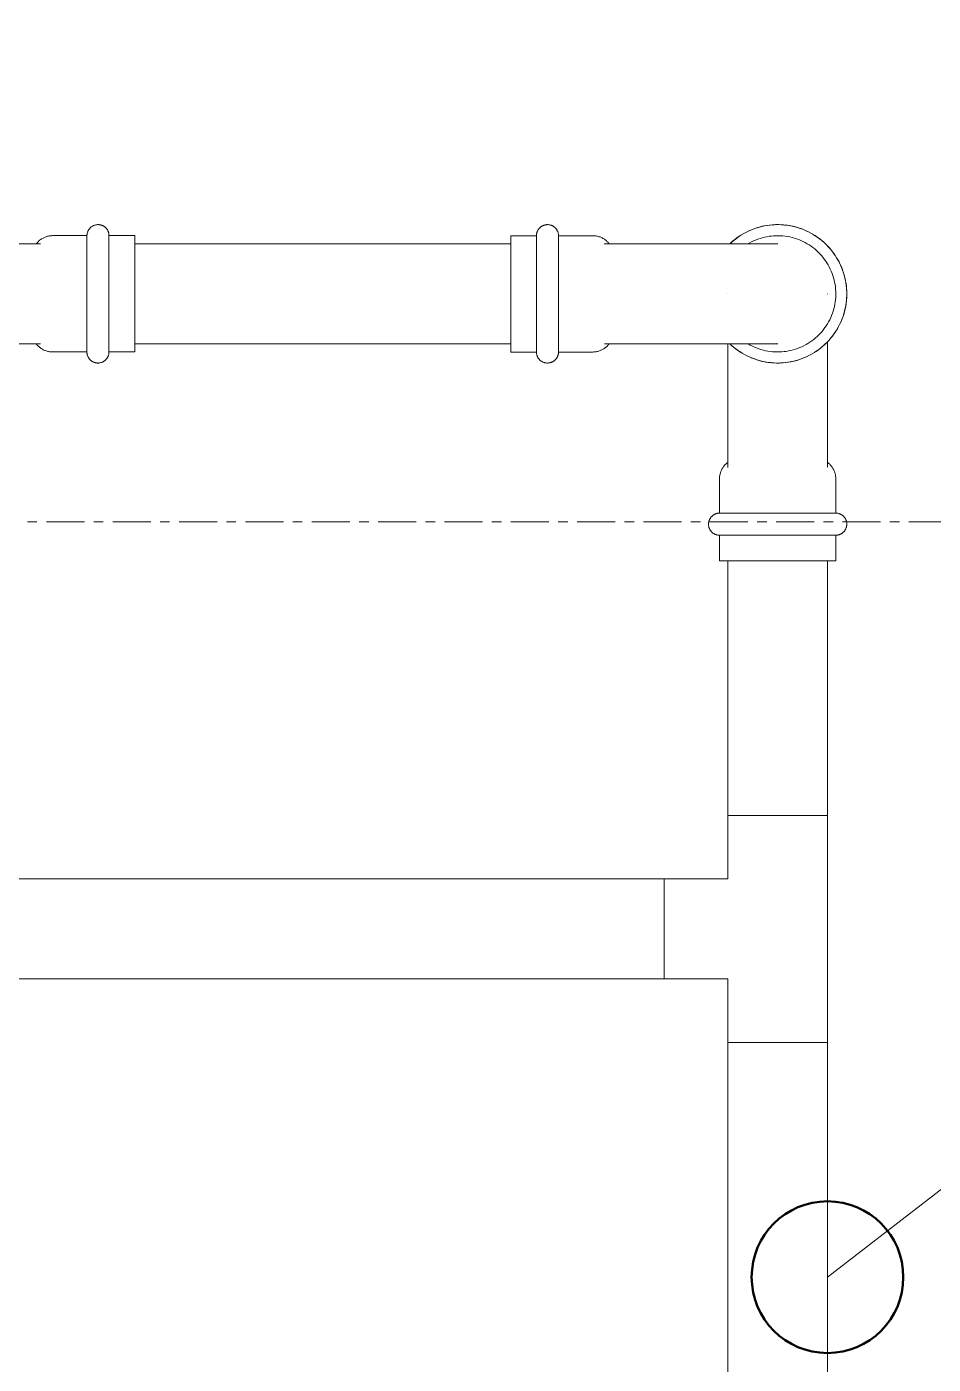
# Model space of a CAD drawing. Header units: inches. Extents: x -3679 to 241, y -496 to 1784.
# Drawn here: x -1175.53 to -1163.57, y 447.9 to 465.52 of the extents above; entities that cross this region are included whole.
import ezdxf

# ---------------------------------------------------------------- set-up
doc = ezdxf.new("R2010")
doc.units = ezdxf.units.IN
doc.header["$MEASUREMENT"] = 0
doc.linetypes.add('Grid Line', pattern=[0.875, 0.5, -0.125, 0.125, -0.125])
for name, color, linetype, lineweight in [('G-ANNO-DIMS', 251, 'Continuous', 9), ('P-PIPE', 1, 'Continuous', 9), ('S-GRID', 8, 'Continuous', 9)]:
    doc.layers.add(name, color=color, linetype=linetype, lineweight=lineweight)

# ---------------------------------------------------------------- blocks, each defined once
blk = doc.blocks.new('Victaulic-VicPress316-Elbow 90-45deg Style P568_P571 - Standard-V1-SECOND LEVEL')
at = {"layer": 'P-PIPE'}
for p, q in [((-0.767, 3.52), (-0.767, 3.181)), ((0.766, 3.52), (-0.767, 3.52)), ((0.766, 3.181), (0.766, 3.52)), ((-0.767, 3.181), (0.766, 3.181)), ((-0.767, 2.89), (-0.767, 2.439)), ((-0.767, 2.89), (0.766, 2.89)), ((0.766, 2.439), (0.766, 2.89)), ((-0.658, 2.278), (-0.658, 1.393)), ((0.657, 1.393), (0.657, 2.278)), ((-3.181, 0.766), (-3.52, 0.766)), ((-3.52, 0.766), (-3.52, -0.767)), ((-3.181, -0.767), (-3.181, 0.766)), ((-2.439, 0.766), (-2.89, 0.766)), ((-2.89, -0.767), (-2.89, 0.766)), ((-1.393, 0.657), (-2.278, 0.657)), ((-2.278, -0.658), (-1.393, -0.658)), ((-3.52, -0.767), (-3.181, -0.767)), ((-2.89, -0.767), (-2.439, -0.767))]:
    blk.add_line(p, q, dxfattribs=at)
at = {"layer": 'P-PIPE', "flags": 128}
for points in [[(-0.767, 2.89), (-0.772, 2.891), (-0.778, 2.891), (-0.784, 2.892), (-0.79, 2.892), (-0.795, 2.893), (-0.801, 2.895), (-0.807, 2.896), (-0.812, 2.898), (-0.818, 2.9), (-0.823, 2.902), (-0.828, 2.904), (-0.834, 2.907), (-0.839, 2.91), (-0.844, 2.913), (-0.849, 2.916), (-0.853, 2.919), (-0.858, 2.923), (-0.862, 2.927), (-0.867, 2.931), (-0.871, 2.935), (-0.875, 2.939), (-0.879, 2.943), (-0.882, 2.948), (-0.886, 2.953), (-0.889, 2.957), (-0.892, 2.962), (-0.895, 2.967), (-0.897, 2.973), (-0.9, 2.978), (-0.902, 2.983), (-0.904, 2.989), (-0.906, 2.994), (-0.907, 3), (-0.909, 3.006), (-0.91, 3.011), (-0.911, 3.017), (-0.911, 3.023), (-0.912, 3.029), (-0.912, 3.034), (-0.912, 3.04), (-0.912, 3.046), (-0.911, 3.052), (-0.91, 3.058), (-0.909, 3.063), (-0.908, 3.069), (-0.907, 3.075), (-0.905, 3.08), (-0.903, 3.086), (-0.901, 3.091), (-0.899, 3.097), (-0.896, 3.102), (-0.894, 3.107), (-0.891, 3.112), (-0.887, 3.117), (-0.884, 3.122), (-0.881, 3.126), (-0.877, 3.131), (-0.873, 3.135), (-0.869, 3.139), (-0.865, 3.143), (-0.86, 3.147), (-0.856, 3.151), (-0.851, 3.154), (-0.846, 3.158), (-0.842, 3.161), (-0.836, 3.164), (-0.831, 3.166), (-0.826, 3.169), (-0.821, 3.171), (-0.815, 3.173), (-0.81, 3.175), (-0.804, 3.177), (-0.798, 3.178), (-0.793, 3.179), (-0.787, 3.18), (-0.781, 3.181), (-0.775, 3.181), (-0.77, 3.181), (-0.767, 3.181)], [(0.766, 3.181), (0.766, 3.181), (0.764, 3.181), (0.761, 3.181), (0.757, 3.181), (0.751, 3.181), (0.745, 3.181), (0.737, 3.181), (0.728, 3.181), (0.717, 3.181), (0.706, 3.181), (0.693, 3.181), (0.68, 3.181), (0.665, 3.181), (0.649, 3.181), (0.633, 3.181), (0.615, 3.181), (0.596, 3.181), (0.576, 3.181), (0.556, 3.181), (0.534, 3.181), (0.512, 3.181), (0.488, 3.181), (0.464, 3.181), (0.44, 3.181), (0.414, 3.181), (0.388, 3.181), (0.361, 3.181), (0.334, 3.181), (0.306, 3.181), (0.278, 3.181), (0.249, 3.181), (0.22, 3.181), (0.19, 3.181), (0.16, 3.181), (0.13, 3.181), (0.1, 3.181), (0.069, 3.181), (0.039, 3.181), (0.008, 3.181), (-0.022, 3.181), (-0.053, 3.181), (-0.084, 3.181), (-0.114, 3.181), (-0.144, 3.181), (-0.174, 3.181), (-0.204, 3.181), (-0.233, 3.181), (-0.262, 3.181), (-0.291, 3.181), (-0.319, 3.181), (-0.347, 3.181), (-0.374, 3.181), (-0.4, 3.181), (-0.426, 3.181), (-0.451, 3.181), (-0.476, 3.181), (-0.499, 3.181), (-0.522, 3.181), (-0.544, 3.181), (-0.565, 3.181), (-0.585, 3.181), (-0.605, 3.181), (-0.623, 3.181), (-0.64, 3.181), (-0.657, 3.181), (-0.672, 3.181), (-0.686, 3.181), (-0.699, 3.181), (-0.711, 3.181), (-0.722, 3.181), (-0.732, 3.181), (-0.74, 3.181), (-0.748, 3.181), (-0.754, 3.181), (-0.759, 3.181), (-0.763, 3.181), (-0.765, 3.181), (-0.766, 3.181), (-0.767, 3.181)], [(-0.767, 3.181), (-0.766, 3.181), (-0.764, 3.181), (-0.761, 3.181), (-0.757, 3.181), (-0.751, 3.181), (-0.745, 3.181), (-0.737, 3.181), (-0.728, 3.181)], [(0.722, 3.181), (0.732, 3.181), (0.74, 3.181), (0.748, 3.181), (0.754, 3.181), (0.759, 3.181), (0.763, 3.181), (0.765, 3.181), (0.766, 3.181), (0.766, 3.181)], [(0.766, 3.181), (0.772, 3.181), (0.778, 3.181), (0.784, 3.18), (0.79, 3.18), (0.795, 3.179), (0.801, 3.177), (0.807, 3.176), (0.812, 3.174), (0.818, 3.172), (0.823, 3.17), (0.828, 3.168), (0.834, 3.165), (0.839, 3.162), (0.844, 3.159), (0.849, 3.156), (0.853, 3.153), (0.858, 3.149), (0.862, 3.145), (0.867, 3.141), (0.871, 3.137), (0.875, 3.133), (0.879, 3.129), (0.882, 3.124), (0.886, 3.119), (0.889, 3.115), (0.892, 3.11), (0.895, 3.105), (0.897, 3.099), (0.9, 3.094), (0.902, 3.089), (0.904, 3.083), (0.906, 3.078), (0.907, 3.072), (0.909, 3.066), (0.91, 3.061), (0.911, 3.055), (0.911, 3.049), (0.912, 3.043), (0.912, 3.038), (0.912, 3.032), (0.912, 3.026), (0.911, 3.02), (0.91, 3.014), (0.909, 3.009), (0.908, 3.003), (0.907, 2.997), (0.905, 2.992), (0.903, 2.986), (0.901, 2.981), (0.899, 2.975), (0.896, 2.97), (0.894, 2.965), (0.891, 2.96), (0.887, 2.955), (0.884, 2.95), (0.881, 2.946), (0.877, 2.941), (0.873, 2.937), (0.869, 2.933), (0.865, 2.929), (0.86, 2.925), (0.856, 2.921), (0.851, 2.918), (0.846, 2.914), (0.842, 2.911), (0.836, 2.908), (0.831, 2.906), (0.826, 2.903), (0.821, 2.901), (0.815, 2.899), (0.81, 2.897), (0.804, 2.895), (0.798, 2.894), (0.793, 2.893), (0.787, 2.892), (0.781, 2.891), (0.775, 2.891), (0.77, 2.891), (0.766, 2.89)], [(-0.767, 2.89), (-0.766, 2.89), (-0.764, 2.89), (-0.761, 2.89), (-0.757, 2.89), (-0.751, 2.89), (-0.745, 2.89), (-0.737, 2.89), (-0.728, 2.89), (-0.717, 2.89), (-0.706, 2.89), (-0.693, 2.89), (-0.68, 2.89), (-0.665, 2.89), (-0.649, 2.89), (-0.633, 2.89), (-0.615, 2.89), (-0.596, 2.89), (-0.576, 2.89), (-0.556, 2.89), (-0.534, 2.89), (-0.512, 2.89), (-0.488, 2.89), (-0.464, 2.89), (-0.44, 2.89), (-0.414, 2.89), (-0.388, 2.89), (-0.361, 2.89), (-0.334, 2.89), (-0.306, 2.89), (-0.278, 2.89), (-0.249, 2.89), (-0.22, 2.89), (-0.19, 2.89), (-0.16, 2.89), (-0.13, 2.89), (-0.1, 2.89), (-0.069, 2.89), (-0.039, 2.89), (-0.008, 2.89), (0.022, 2.89), (0.053, 2.89), (0.084, 2.89), (0.114, 2.89), (0.144, 2.89), (0.174, 2.89), (0.204, 2.89), (0.233, 2.89), (0.262, 2.89), (0.291, 2.89), (0.319, 2.89), (0.347, 2.89), (0.374, 2.89), (0.4, 2.89), (0.426, 2.89), (0.451, 2.89), (0.476, 2.89), (0.499, 2.89), (0.522, 2.89), (0.544, 2.89), (0.565, 2.89), (0.585, 2.89), (0.605, 2.89), (0.623, 2.89), (0.64, 2.89), (0.657, 2.89), (0.672, 2.89), (0.686, 2.89), (0.699, 2.89), (0.711, 2.89), (0.722, 2.89), (0.732, 2.89), (0.74, 2.89), (0.748, 2.89), (0.754, 2.89), (0.759, 2.89), (0.763, 2.89), (0.765, 2.89), (0.766, 2.89), (0.766, 2.89)], [(-0.722, 2.89), (-0.732, 2.89), (-0.74, 2.89), (-0.748, 2.89), (-0.754, 2.89), (-0.759, 2.89), (-0.763, 2.89), (-0.765, 2.89), (-0.766, 2.89), (-0.767, 2.89)], [(0.766, 2.89), (0.766, 2.89), (0.764, 2.89), (0.761, 2.89), (0.757, 2.89), (0.751, 2.89), (0.745, 2.89), (0.737, 2.89), (0.728, 2.89)], [(-0.658, 2.221), (-0.666, 2.228), (-0.674, 2.235), (-0.682, 2.242), (-0.69, 2.25), (-0.698, 2.258), (-0.705, 2.266), (-0.711, 2.275), (-0.718, 2.283), (-0.724, 2.293), (-0.729, 2.302), (-0.735, 2.311), (-0.74, 2.321), (-0.744, 2.331), (-0.748, 2.341), (-0.752, 2.351), (-0.755, 2.362), (-0.758, 2.372), (-0.761, 2.383), (-0.763, 2.394), (-0.764, 2.404), (-0.765, 2.415), (-0.766, 2.426), (-0.767, 2.437), (-0.767, 2.439)], [(0.766, 2.439), (0.766, 2.428), (0.766, 2.417), (0.765, 2.406), (0.763, 2.396), (0.761, 2.385), (0.759, 2.374), (0.756, 2.364), (0.753, 2.353), (0.749, 2.343), (0.745, 2.333), (0.741, 2.323), (0.736, 2.313), (0.73, 2.304), (0.725, 2.294), (0.719, 2.285), (0.713, 2.276), (0.706, 2.268), (0.699, 2.259), (0.692, 2.251), (0.684, 2.244), (0.676, 2.236), (0.668, 2.229), (0.659, 2.222), (0.657, 2.221)], [(-0.658, 1.393), (-0.658, 1.364), (-0.66, 1.334), (-0.663, 1.305), (-0.667, 1.276), (-0.672, 1.247), (-0.679, 1.218), (-0.686, 1.19), (-0.695, 1.162), (-0.705, 1.134), (-0.716, 1.107), (-0.728, 1.08), (-0.741, 1.053), (-0.755, 1.028), (-0.77, 1.002), (-0.786, 0.978), (-0.803, 0.954), (-0.821, 0.931), (-0.84, 0.908), (-0.86, 0.886), (-0.881, 0.865), (-0.902, 0.845), (-0.924, 0.826), (-0.947, 0.808), (-0.971, 0.79), (-0.996, 0.774), (-1.021, 0.759), (-1.046, 0.744), (-1.073, 0.731), (-1.099, 0.719), (-1.126, 0.707), (-1.154, 0.697), (-1.182, 0.688), (-1.21, 0.681), (-1.239, 0.674), (-1.268, 0.668), (-1.297, 0.664), (-1.326, 0.661), (-1.356, 0.658), (-1.385, 0.658), (-1.393, 0.657)], [(-1.393, -0.658), (-1.311, -0.656), (-1.229, -0.651), (-1.148, -0.643), (-1.066, -0.631), (-0.986, -0.617), (-0.906, -0.599), (-0.826, -0.578), (-0.748, -0.553), (-0.671, -0.526), (-0.594, -0.496), (-0.52, -0.462), (-0.446, -0.426), (-0.374, -0.386), (-0.304, -0.344), (-0.235, -0.299), (-0.168, -0.252), (-0.104, -0.201), (-0.041, -0.149), (0.02, -0.093), (0.078, -0.036), (0.134, 0.024), (0.187, 0.087), (0.238, 0.151), (0.287, 0.217), (0.332, 0.285), (0.375, 0.355), (0.415, 0.427), (0.453, 0.5), (0.487, 0.574), (0.518, 0.65), (0.546, 0.727), (0.571, 0.805), (0.593, 0.884), (0.612, 0.964), (0.628, 1.044), (0.64, 1.126), (0.649, 1.207), (0.655, 1.289), (0.657, 1.371), (0.657, 1.393)], [(-3.181, 0.766), (-3.181, 0.772), (-3.181, 0.778), (-3.18, 0.784), (-3.18, 0.79), (-3.179, 0.795), (-3.177, 0.801), (-3.176, 0.807), (-3.174, 0.812), (-3.172, 0.818), (-3.17, 0.823), (-3.168, 0.828), (-3.165, 0.834), (-3.162, 0.839), (-3.159, 0.844), (-3.156, 0.849), (-3.153, 0.853), (-3.149, 0.858), (-3.145, 0.862), (-3.141, 0.867), (-3.137, 0.871), (-3.133, 0.875), (-3.129, 0.879), (-3.124, 0.882), (-3.119, 0.886), (-3.115, 0.889), (-3.11, 0.892), (-3.105, 0.895), (-3.099, 0.897), (-3.094, 0.9), (-3.089, 0.902), (-3.083, 0.904), (-3.078, 0.906), (-3.072, 0.907), (-3.066, 0.909), (-3.061, 0.91), (-3.055, 0.911), (-3.049, 0.911), (-3.043, 0.912), (-3.038, 0.912), (-3.032, 0.912), (-3.026, 0.912), (-3.02, 0.911), (-3.014, 0.91), (-3.009, 0.909), (-3.003, 0.908), (-2.997, 0.907), (-2.992, 0.905), (-2.986, 0.903), (-2.981, 0.901), (-2.975, 0.899), (-2.97, 0.896), (-2.965, 0.894), (-2.96, 0.891), (-2.955, 0.887), (-2.95, 0.884), (-2.946, 0.881), (-2.941, 0.877), (-2.937, 0.873), (-2.933, 0.869), (-2.929, 0.865), (-2.925, 0.86), (-2.921, 0.856), (-2.918, 0.851), (-2.914, 0.846), (-2.911, 0.842), (-2.908, 0.836), (-2.906, 0.831), (-2.903, 0.826), (-2.901, 0.821), (-2.899, 0.815), (-2.897, 0.81), (-2.895, 0.804), (-2.894, 0.798), (-2.893, 0.793), (-2.892, 0.787), (-2.891, 0.781), (-2.891, 0.775), (-2.891, 0.77), (-2.89, 0.766)], [(-3.181, 0.766), (-3.181, 0.766), (-3.181, 0.764), (-3.181, 0.761), (-3.181, 0.757), (-3.181, 0.751), (-3.181, 0.745), (-3.181, 0.737), (-3.181, 0.728), (-3.181, 0.717), (-3.181, 0.706), (-3.181, 0.693), (-3.181, 0.68), (-3.181, 0.665), (-3.181, 0.649), (-3.181, 0.633), (-3.181, 0.615), (-3.181, 0.596), (-3.181, 0.576), (-3.181, 0.556), (-3.181, 0.534), (-3.181, 0.512), (-3.181, 0.488), (-3.181, 0.464), (-3.181, 0.44), (-3.181, 0.414), (-3.181, 0.388), (-3.181, 0.361), (-3.181, 0.334), (-3.181, 0.306), (-3.181, 0.278), (-3.181, 0.249), (-3.181, 0.22), (-3.181, 0.19), (-3.181, 0.16), (-3.181, 0.13), (-3.181, 0.1), (-3.181, 0.069), (-3.181, 0.039), (-3.181, 0.008), (-3.181, -0.022), (-3.181, -0.053), (-3.181, -0.084), (-3.181, -0.114), (-3.181, -0.144), (-3.181, -0.174), (-3.181, -0.204), (-3.181, -0.233), (-3.181, -0.262), (-3.181, -0.291), (-3.181, -0.319), (-3.181, -0.347), (-3.181, -0.374), (-3.181, -0.4), (-3.181, -0.426), (-3.181, -0.451), (-3.181, -0.476), (-3.181, -0.499), (-3.181, -0.522), (-3.181, -0.544), (-3.181, -0.565), (-3.181, -0.585), (-3.181, -0.605), (-3.181, -0.623), (-3.181, -0.64), (-3.181, -0.657), (-3.181, -0.672), (-3.181, -0.686), (-3.181, -0.699), (-3.181, -0.711), (-3.181, -0.722), (-3.181, -0.732), (-3.181, -0.74), (-3.181, -0.748), (-3.181, -0.754), (-3.181, -0.759), (-3.181, -0.763), (-3.181, -0.765), (-3.181, -0.766), (-3.181, -0.767)], [(-3.181, 0.722), (-3.181, 0.732), (-3.181, 0.74), (-3.181, 0.748), (-3.181, 0.754), (-3.181, 0.759), (-3.181, 0.763), (-3.181, 0.765), (-3.181, 0.766), (-3.181, 0.766)], [(-2.89, -0.767), (-2.89, -0.766), (-2.89, -0.764), (-2.89, -0.761), (-2.89, -0.757), (-2.89, -0.751), (-2.89, -0.745), (-2.89, -0.737), (-2.89, -0.728), (-2.89, -0.717), (-2.89, -0.706), (-2.89, -0.693), (-2.89, -0.68), (-2.89, -0.665), (-2.89, -0.649), (-2.89, -0.633), (-2.89, -0.615), (-2.89, -0.596), (-2.89, -0.576), (-2.89, -0.556), (-2.89, -0.534), (-2.89, -0.512), (-2.89, -0.488), (-2.89, -0.464), (-2.89, -0.44), (-2.89, -0.414), (-2.89, -0.388), (-2.89, -0.361), (-2.89, -0.334), (-2.89, -0.306), (-2.89, -0.278), (-2.89, -0.249), (-2.89, -0.22), (-2.89, -0.19), (-2.89, -0.16), (-2.89, -0.13), (-2.89, -0.1), (-2.89, -0.069), (-2.89, -0.039), (-2.89, -0.008), (-2.89, 0.022), (-2.89, 0.053), (-2.89, 0.084), (-2.89, 0.114), (-2.89, 0.144), (-2.89, 0.174), (-2.89, 0.204), (-2.89, 0.233), (-2.89, 0.262), (-2.89, 0.291), (-2.89, 0.319), (-2.89, 0.347), (-2.89, 0.374), (-2.89, 0.4), (-2.89, 0.426), (-2.89, 0.451), (-2.89, 0.476), (-2.89, 0.499), (-2.89, 0.522), (-2.89, 0.544), (-2.89, 0.565), (-2.89, 0.585), (-2.89, 0.605), (-2.89, 0.623), (-2.89, 0.64), (-2.89, 0.657), (-2.89, 0.672), (-2.89, 0.686), (-2.89, 0.699), (-2.89, 0.711), (-2.89, 0.722), (-2.89, 0.732), (-2.89, 0.74), (-2.89, 0.748), (-2.89, 0.754), (-2.89, 0.759), (-2.89, 0.763), (-2.89, 0.765), (-2.89, 0.766), (-2.89, 0.766)], [(-2.89, 0.766), (-2.89, 0.766), (-2.89, 0.764), (-2.89, 0.761), (-2.89, 0.757), (-2.89, 0.751), (-2.89, 0.745), (-2.89, 0.737), (-2.89, 0.728)], [(-2.439, 0.766), (-2.428, 0.766), (-2.417, 0.766), (-2.406, 0.765), (-2.396, 0.763), (-2.385, 0.761), (-2.374, 0.759), (-2.364, 0.756), (-2.353, 0.753), (-2.343, 0.749), (-2.333, 0.745), (-2.323, 0.741), (-2.313, 0.736), (-2.304, 0.73), (-2.294, 0.725), (-2.285, 0.719), (-2.276, 0.713), (-2.268, 0.706), (-2.259, 0.699), (-2.251, 0.692), (-2.244, 0.684), (-2.236, 0.676), (-2.229, 0.668), (-2.222, 0.659), (-2.221, 0.657)], [(-2.221, -0.658), (-2.228, -0.666), (-2.235, -0.674), (-2.242, -0.682), (-2.25, -0.69), (-2.258, -0.698), (-2.266, -0.705), (-2.275, -0.711), (-2.283, -0.718), (-2.293, -0.724), (-2.302, -0.729), (-2.311, -0.735), (-2.321, -0.74), (-2.331, -0.744), (-2.341, -0.748), (-2.351, -0.752), (-2.362, -0.755), (-2.372, -0.758), (-2.383, -0.761), (-2.394, -0.763), (-2.404, -0.764), (-2.415, -0.765), (-2.426, -0.766), (-2.437, -0.767), (-2.439, -0.767)], [(-3.181, -0.767), (-3.181, -0.766), (-3.181, -0.764), (-3.181, -0.761), (-3.181, -0.757), (-3.181, -0.751), (-3.181, -0.745), (-3.181, -0.737), (-3.181, -0.728)], [(-2.89, -0.767), (-2.891, -0.772), (-2.891, -0.778), (-2.892, -0.784), (-2.892, -0.79), (-2.893, -0.795), (-2.895, -0.801), (-2.896, -0.807), (-2.898, -0.812), (-2.9, -0.818), (-2.902, -0.823), (-2.904, -0.828), (-2.907, -0.834), (-2.91, -0.839), (-2.913, -0.844), (-2.916, -0.849), (-2.919, -0.853), (-2.923, -0.858), (-2.927, -0.862), (-2.931, -0.867), (-2.935, -0.871), (-2.939, -0.875), (-2.943, -0.879), (-2.948, -0.882), (-2.953, -0.886), (-2.957, -0.889), (-2.962, -0.892), (-2.967, -0.895), (-2.973, -0.897), (-2.978, -0.9), (-2.983, -0.902), (-2.989, -0.904), (-2.994, -0.906), (-3, -0.907), (-3.006, -0.909), (-3.011, -0.91), (-3.017, -0.911), (-3.023, -0.911), (-3.029, -0.912), (-3.034, -0.912), (-3.04, -0.912), (-3.046, -0.912), (-3.052, -0.911), (-3.058, -0.91), (-3.063, -0.909), (-3.069, -0.908), (-3.075, -0.907), (-3.08, -0.905), (-3.086, -0.903), (-3.091, -0.901), (-3.097, -0.899), (-3.102, -0.896), (-3.107, -0.894), (-3.112, -0.891), (-3.117, -0.887), (-3.122, -0.884), (-3.126, -0.881), (-3.131, -0.877), (-3.135, -0.873), (-3.139, -0.869), (-3.143, -0.865), (-3.147, -0.86), (-3.151, -0.856), (-3.154, -0.851), (-3.158, -0.846), (-3.161, -0.842), (-3.164, -0.836), (-3.166, -0.831), (-3.169, -0.826), (-3.171, -0.821), (-3.173, -0.815), (-3.175, -0.81), (-3.177, -0.804), (-3.178, -0.798), (-3.179, -0.793), (-3.18, -0.787), (-3.181, -0.781), (-3.181, -0.775), (-3.181, -0.77), (-3.181, -0.767)], [(-2.89, -0.722), (-2.89, -0.732), (-2.89, -0.74), (-2.89, -0.748), (-2.89, -0.754), (-2.89, -0.759), (-2.89, -0.763), (-2.89, -0.765), (-2.89, -0.766), (-2.89, -0.767)]]:
    blk.add_lwpolyline(points, dxfattribs=at)
blk = doc.blocks.new('Victaulic-VicPress316-Elbow 90-45deg Style P568_P571 - Standard-V40-SECOND LEVEL')
at = {"layer": 'P-PIPE'}
for p, q in [((-1168.807, 462.771), (-1169.145, 462.771)), ((-1169.145, 462.771), (-1169.145, 462.005)), ((-1168.807, 462.005), (-1168.807, 462.771)), ((-1168.064, 462.771), (-1168.516, 462.771)), ((-1168.516, 462.005), (-1168.516, 462.771)), ((-1167.018, 462.662), (-1167.912, 462.662)), ((-1169.145, 462.005), (-1169.145, 461.238)), ((-1168.807, 461.238), (-1168.807, 462.005)), ((-1168.516, 461.238), (-1168.516, 462.005)), ((-1167.909, 461.347), (-1167.018, 461.347)), ((-1169.145, 461.238), (-1168.807, 461.238)), ((-1168.516, 461.238), (-1168.064, 461.238))]:
    blk.add_line(p, q, dxfattribs=at)
at = {"layer": 'P-PIPE', "flags": 128}
for points in [[(-1168.807, 462.771), (-1168.806, 462.777), (-1168.806, 462.783), (-1168.805, 462.789), (-1168.805, 462.795), (-1168.804, 462.8), (-1168.802, 462.806), (-1168.801, 462.812), (-1168.799, 462.817), (-1168.797, 462.823), (-1168.795, 462.828), (-1168.793, 462.833), (-1168.79, 462.839), (-1168.787, 462.844), (-1168.784, 462.849), (-1168.781, 462.854), (-1168.778, 462.858), (-1168.774, 462.863), (-1168.77, 462.867), (-1168.766, 462.872), (-1168.762, 462.876), (-1168.758, 462.88), (-1168.754, 462.884), (-1168.749, 462.887), (-1168.744, 462.891), (-1168.74, 462.894), (-1168.735, 462.897), (-1168.73, 462.9), (-1168.724, 462.902), (-1168.719, 462.905), (-1168.714, 462.907), (-1168.708, 462.909), (-1168.703, 462.911), (-1168.697, 462.912), (-1168.691, 462.914), (-1168.686, 462.915), (-1168.68, 462.916), (-1168.674, 462.916), (-1168.668, 462.917), (-1168.663, 462.917), (-1168.657, 462.917), (-1168.651, 462.917), (-1168.645, 462.916), (-1168.639, 462.915), (-1168.634, 462.914), (-1168.628, 462.913), (-1168.622, 462.912), (-1168.617, 462.91), (-1168.611, 462.908), (-1168.606, 462.906), (-1168.6, 462.904), (-1168.595, 462.901), (-1168.59, 462.899), (-1168.585, 462.896), (-1168.58, 462.892), (-1168.575, 462.889), (-1168.571, 462.886), (-1168.566, 462.882), (-1168.562, 462.878), (-1168.558, 462.874), (-1168.554, 462.87), (-1168.55, 462.865), (-1168.546, 462.861), (-1168.543, 462.856), (-1168.539, 462.851), (-1168.536, 462.846), (-1168.533, 462.841), (-1168.531, 462.836), (-1168.528, 462.831), (-1168.526, 462.826), (-1168.524, 462.82), (-1168.522, 462.815), (-1168.52, 462.809), (-1168.519, 462.803), (-1168.518, 462.798), (-1168.517, 462.792), (-1168.516, 462.786), (-1168.516, 462.78), (-1168.516, 462.775), (-1168.516, 462.771)], [(-1164.713, 462.005), (-1164.714, 462.041), (-1164.716, 462.078), (-1164.72, 462.114), (-1164.725, 462.15), (-1164.731, 462.186), (-1164.739, 462.222), (-1164.749, 462.257), (-1164.759, 462.292), (-1164.771, 462.326), (-1164.785, 462.36), (-1164.8, 462.393), (-1164.816, 462.426), (-1164.834, 462.458), (-1164.852, 462.489), (-1164.872, 462.52), (-1164.893, 462.55), (-1164.916, 462.578), (-1164.939, 462.606), (-1164.964, 462.633), (-1164.99, 462.659), (-1165.016, 462.684), (-1165.044, 462.708), (-1165.072, 462.731), (-1165.102, 462.752), (-1165.132, 462.772), (-1165.163, 462.791), (-1165.195, 462.809), (-1165.228, 462.826), (-1165.261, 462.841), (-1165.295, 462.855), (-1165.329, 462.868), (-1165.364, 462.879), (-1165.399, 462.888), (-1165.434, 462.897), (-1165.47, 462.904), (-1165.506, 462.909), (-1165.542, 462.913), (-1165.579, 462.916), (-1165.615, 462.917), (-1165.652, 462.917), (-1165.688, 462.915), (-1165.724, 462.912), (-1165.761, 462.907), (-1165.797, 462.901), (-1165.832, 462.893), (-1165.868, 462.884), (-1165.903, 462.874), (-1165.937, 462.862), (-1165.971, 462.849), (-1166.005, 462.834), (-1166.037, 462.818), (-1166.07, 462.801), (-1166.101, 462.783), (-1166.132, 462.763), (-1166.162, 462.742), (-1166.191, 462.72), (-1166.219, 462.697), (-1166.246, 462.673)], [(-1168.807, 462.73), (-1168.807, 462.739), (-1168.807, 462.747), (-1168.807, 462.754), (-1168.807, 462.76), (-1168.807, 462.765), (-1168.807, 462.768), (-1168.807, 462.77), (-1168.807, 462.771), (-1168.807, 462.771)], [(-1168.807, 462.771), (-1168.807, 462.771), (-1168.807, 462.769), (-1168.807, 462.766), (-1168.807, 462.762), (-1168.807, 462.756), (-1168.807, 462.749), (-1168.807, 462.742), (-1168.807, 462.733), (-1168.807, 462.722), (-1168.807, 462.711), (-1168.807, 462.698), (-1168.807, 462.685), (-1168.807, 462.67), (-1168.807, 462.654), (-1168.807, 462.638), (-1168.807, 462.62), (-1168.807, 462.601), (-1168.807, 462.581), (-1168.807, 462.561), (-1168.807, 462.539), (-1168.807, 462.517), (-1168.807, 462.493), (-1168.807, 462.469), (-1168.807, 462.445), (-1168.807, 462.419), (-1168.807, 462.393), (-1168.807, 462.366), (-1168.807, 462.339), (-1168.807, 462.311), (-1168.807, 462.283), (-1168.807, 462.254), (-1168.807, 462.225), (-1168.807, 462.195), (-1168.807, 462.165), (-1168.807, 462.135), (-1168.807, 462.105), (-1168.807, 462.074), (-1168.807, 462.044), (-1168.807, 462.013), (-1168.807, 462.005)], [(-1168.516, 462.005), (-1168.516, 462.036), (-1168.516, 462.066), (-1168.516, 462.097), (-1168.516, 462.127), (-1168.516, 462.157), (-1168.516, 462.187), (-1168.516, 462.217), (-1168.516, 462.246), (-1168.516, 462.275), (-1168.516, 462.303), (-1168.516, 462.331), (-1168.516, 462.359), (-1168.516, 462.386), (-1168.516, 462.412), (-1168.516, 462.438), (-1168.516, 462.463), (-1168.516, 462.487), (-1168.516, 462.51), (-1168.516, 462.533), (-1168.516, 462.555), (-1168.516, 462.576), (-1168.516, 462.596), (-1168.516, 462.615), (-1168.516, 462.633), (-1168.516, 462.65), (-1168.516, 462.666), (-1168.516, 462.681), (-1168.516, 462.695), (-1168.516, 462.708), (-1168.516, 462.719), (-1168.516, 462.73), (-1168.516, 462.739), (-1168.516, 462.747), (-1168.516, 462.754), (-1168.516, 462.76), (-1168.516, 462.765), (-1168.516, 462.768), (-1168.516, 462.77), (-1168.516, 462.771), (-1168.516, 462.771)], [(-1168.516, 462.771), (-1168.516, 462.771), (-1168.516, 462.769), (-1168.516, 462.766), (-1168.516, 462.762), (-1168.516, 462.756), (-1168.516, 462.749), (-1168.516, 462.742), (-1168.516, 462.733)], [(-1168.064, 462.771), (-1168.053, 462.771), (-1168.042, 462.771), (-1168.031, 462.77), (-1168.021, 462.768), (-1168.01, 462.766), (-1167.999, 462.764), (-1167.989, 462.761), (-1167.978, 462.758), (-1167.968, 462.754), (-1167.958, 462.75), (-1167.948, 462.746), (-1167.938, 462.741), (-1167.929, 462.735), (-1167.919, 462.73), (-1167.91, 462.724), (-1167.901, 462.718), (-1167.893, 462.711), (-1167.884, 462.704), (-1167.876, 462.696), (-1167.869, 462.689), (-1167.861, 462.681), (-1167.854, 462.673), (-1167.847, 462.664), (-1167.846, 462.662)], [(-1164.859, 462.005), (-1164.859, 462.036), (-1164.861, 462.066), (-1164.864, 462.097), (-1164.868, 462.127), (-1164.874, 462.157), (-1164.88, 462.187), (-1164.888, 462.217), (-1164.897, 462.246), (-1164.908, 462.275), (-1164.919, 462.303), (-1164.932, 462.331), (-1164.945, 462.359), (-1164.96, 462.386), (-1164.976, 462.412), (-1164.992, 462.438), (-1165.01, 462.463), (-1165.029, 462.487), (-1165.049, 462.51), (-1165.069, 462.533), (-1165.091, 462.555), (-1165.113, 462.576), (-1165.137, 462.596), (-1165.161, 462.615), (-1165.185, 462.633), (-1165.211, 462.65), (-1165.237, 462.666), (-1165.264, 462.681), (-1165.291, 462.695), (-1165.319, 462.708), (-1165.347, 462.719), (-1165.376, 462.73), (-1165.405, 462.739), (-1165.435, 462.747), (-1165.465, 462.754), (-1165.495, 462.76), (-1165.525, 462.765), (-1165.556, 462.768), (-1165.586, 462.77), (-1165.617, 462.771), (-1165.647, 462.771), (-1165.678, 462.77), (-1165.709, 462.767), (-1165.739, 462.763), (-1165.769, 462.758), (-1165.799, 462.751), (-1165.829, 462.744), (-1165.858, 462.735), (-1165.887, 462.725), (-1165.916, 462.714), (-1165.944, 462.702), (-1165.972, 462.689), (-1165.999, 462.674), (-1166.019, 462.662)], [(-1165.625, 462.662), (-1165.626, 462.662), (-1165.629, 462.662), (-1165.635, 462.662), (-1165.643, 462.662), (-1165.653, 462.662), (-1165.665, 462.662), (-1165.679, 462.662), (-1165.696, 462.662), (-1165.714, 462.662), (-1165.735, 462.662), (-1165.758, 462.662), (-1165.782, 462.662), (-1165.809, 462.662), (-1165.838, 462.662), (-1165.868, 462.662), (-1165.901, 462.662), (-1165.935, 462.662), (-1165.971, 462.662), (-1166.008, 462.662), (-1166.047, 462.662), (-1166.088, 462.662), (-1166.13, 462.662), (-1166.174, 462.662), (-1166.219, 462.662), (-1166.265, 462.662), (-1166.313, 462.662), (-1166.361, 462.662), (-1166.411, 462.662), (-1166.462, 462.662), (-1166.513, 462.662), (-1166.566, 462.662), (-1166.619, 462.662), (-1166.672, 462.662), (-1166.727, 462.662), (-1166.781, 462.662), (-1166.836, 462.662), (-1166.892, 462.662), (-1166.947, 462.662), (-1167.003, 462.662), (-1167.018, 462.662)], [(-1168.807, 462.005), (-1168.807, 461.974), (-1168.807, 461.944), (-1168.807, 461.913), (-1168.807, 461.883), (-1168.807, 461.853), (-1168.807, 461.823), (-1168.807, 461.793), (-1168.807, 461.764), (-1168.807, 461.735), (-1168.807, 461.706), (-1168.807, 461.678), (-1168.807, 461.651), (-1168.807, 461.624), (-1168.807, 461.598), (-1168.807, 461.572), (-1168.807, 461.547), (-1168.807, 461.523), (-1168.807, 461.5), (-1168.807, 461.477), (-1168.807, 461.455), (-1168.807, 461.434), (-1168.807, 461.414), (-1168.807, 461.395), (-1168.807, 461.377), (-1168.807, 461.36), (-1168.807, 461.344), (-1168.807, 461.329), (-1168.807, 461.315), (-1168.807, 461.302), (-1168.807, 461.291), (-1168.807, 461.28), (-1168.807, 461.271), (-1168.807, 461.262), (-1168.807, 461.255), (-1168.807, 461.25), (-1168.807, 461.245), (-1168.807, 461.242), (-1168.807, 461.239), (-1168.807, 461.239), (-1168.807, 461.238)], [(-1168.516, 461.238), (-1168.516, 461.239), (-1168.516, 461.241), (-1168.516, 461.244), (-1168.516, 461.248), (-1168.516, 461.254), (-1168.516, 461.26), (-1168.516, 461.268), (-1168.516, 461.277), (-1168.516, 461.288), (-1168.516, 461.299), (-1168.516, 461.311), (-1168.516, 461.325), (-1168.516, 461.34), (-1168.516, 461.356), (-1168.516, 461.372), (-1168.516, 461.39), (-1168.516, 461.409), (-1168.516, 461.429), (-1168.516, 461.449), (-1168.516, 461.471), (-1168.516, 461.493), (-1168.516, 461.517), (-1168.516, 461.541), (-1168.516, 461.565), (-1168.516, 461.591), (-1168.516, 461.617), (-1168.516, 461.644), (-1168.516, 461.671), (-1168.516, 461.699), (-1168.516, 461.727), (-1168.516, 461.756), (-1168.516, 461.785), (-1168.516, 461.815), (-1168.516, 461.845), (-1168.516, 461.875), (-1168.516, 461.905), (-1168.516, 461.935), (-1168.516, 461.966), (-1168.516, 461.997), (-1168.516, 462.005)], [(-1166.257, 461.347), (-1166.234, 461.326), (-1166.206, 461.302), (-1166.178, 461.279), (-1166.148, 461.258), (-1166.118, 461.238), (-1166.087, 461.218), (-1166.055, 461.201), (-1166.022, 461.184), (-1165.989, 461.169), (-1165.955, 461.155), (-1165.921, 461.142), (-1165.886, 461.131), (-1165.851, 461.121), (-1165.816, 461.113), (-1165.78, 461.106), (-1165.744, 461.101), (-1165.708, 461.097), (-1165.671, 461.094), (-1165.635, 461.093), (-1165.598, 461.093), (-1165.562, 461.095), (-1165.526, 461.098), (-1165.489, 461.103), (-1165.453, 461.109), (-1165.418, 461.117), (-1165.382, 461.126), (-1165.347, 461.136), (-1165.313, 461.148), (-1165.279, 461.161), (-1165.245, 461.176), (-1165.213, 461.192), (-1165.18, 461.209), (-1165.149, 461.227), (-1165.118, 461.247), (-1165.088, 461.268), (-1165.059, 461.29), (-1165.031, 461.313), (-1165.004, 461.337), (-1164.978, 461.363), (-1164.952, 461.389), (-1164.928, 461.416), (-1164.905, 461.445), (-1164.884, 461.474), (-1164.863, 461.504), (-1164.844, 461.535), (-1164.825, 461.566), (-1164.808, 461.599), (-1164.793, 461.632), (-1164.779, 461.665), (-1164.766, 461.699), (-1164.754, 461.734), (-1164.744, 461.769), (-1164.735, 461.805), (-1164.728, 461.84), (-1164.722, 461.876), (-1164.718, 461.912), (-1164.715, 461.949), (-1164.713, 461.985), (-1164.713, 462.005)], [(-1166.013, 461.344), (-1165.986, 461.329), (-1165.959, 461.315), (-1165.931, 461.302), (-1165.903, 461.291), (-1165.874, 461.28), (-1165.845, 461.271), (-1165.815, 461.262), (-1165.785, 461.255), (-1165.755, 461.25), (-1165.725, 461.245), (-1165.694, 461.242), (-1165.664, 461.239), (-1165.633, 461.239), (-1165.603, 461.239), (-1165.572, 461.24), (-1165.541, 461.243), (-1165.511, 461.247), (-1165.481, 461.252), (-1165.451, 461.259), (-1165.421, 461.266), (-1165.392, 461.275), (-1165.363, 461.285), (-1165.334, 461.296), (-1165.306, 461.308), (-1165.278, 461.321), (-1165.251, 461.336), (-1165.225, 461.351), (-1165.199, 461.368), (-1165.174, 461.385), (-1165.149, 461.404), (-1165.126, 461.423), (-1165.103, 461.444), (-1165.081, 461.465), (-1165.06, 461.487), (-1165.04, 461.51), (-1165.02, 461.534), (-1165.002, 461.559), (-1164.985, 461.584), (-1164.968, 461.61), (-1164.953, 461.636), (-1164.939, 461.664), (-1164.926, 461.691), (-1164.914, 461.72), (-1164.903, 461.748), (-1164.893, 461.777), (-1164.885, 461.807), (-1164.877, 461.836), (-1164.871, 461.867), (-1164.866, 461.897), (-1164.862, 461.927), (-1164.86, 461.958), (-1164.859, 461.988), (-1164.859, 462.005)], [(-1167.846, 461.347), (-1167.853, 461.339), (-1167.86, 461.331), (-1167.867, 461.323), (-1167.875, 461.315), (-1167.883, 461.307), (-1167.891, 461.3), (-1167.9, 461.294), (-1167.908, 461.287), (-1167.918, 461.281), (-1167.927, 461.275), (-1167.936, 461.27), (-1167.946, 461.265), (-1167.956, 461.261), (-1167.966, 461.257), (-1167.976, 461.253), (-1167.987, 461.25), (-1167.997, 461.247), (-1168.008, 461.244), (-1168.019, 461.242), (-1168.029, 461.241), (-1168.04, 461.24), (-1168.051, 461.239), (-1168.062, 461.238), (-1168.064, 461.238)], [(-1167.018, 461.347), (-1166.962, 461.347), (-1166.907, 461.347), (-1166.851, 461.347), (-1166.796, 461.347), (-1166.741, 461.347), (-1166.687, 461.347), (-1166.633, 461.347), (-1166.58, 461.347), (-1166.527, 461.347), (-1166.476, 461.347), (-1166.425, 461.347), (-1166.375, 461.347), (-1166.326, 461.347), (-1166.278, 461.347), (-1166.231, 461.347), (-1166.186, 461.347), (-1166.142, 461.347), (-1166.099, 461.347), (-1166.058, 461.347), (-1166.019, 461.347), (-1165.981, 461.347), (-1165.944, 461.347), (-1165.91, 461.347), (-1165.877, 461.347), (-1165.846, 461.347), (-1165.817, 461.347), (-1165.789, 461.347), (-1165.764, 461.347), (-1165.741, 461.347), (-1165.72, 461.347), (-1165.701, 461.347), (-1165.683, 461.347), (-1165.669, 461.347), (-1165.656, 461.347), (-1165.645, 461.347), (-1165.637, 461.347)], [(-1165.637, 461.347), (-1165.631, 461.347), (-1165.627, 461.347), (-1165.625, 461.347), (-1165.625, 461.347)], [(-1168.807, 461.238), (-1168.807, 461.239), (-1168.807, 461.241), (-1168.807, 461.244), (-1168.807, 461.248), (-1168.807, 461.254), (-1168.807, 461.26), (-1168.807, 461.268), (-1168.807, 461.277)], [(-1168.516, 461.238), (-1168.516, 461.233), (-1168.516, 461.227), (-1168.517, 461.221), (-1168.517, 461.215), (-1168.518, 461.21), (-1168.52, 461.204), (-1168.521, 461.198), (-1168.523, 461.193), (-1168.525, 461.187), (-1168.527, 461.182), (-1168.529, 461.176), (-1168.532, 461.171), (-1168.535, 461.166), (-1168.538, 461.161), (-1168.541, 461.156), (-1168.544, 461.152), (-1168.548, 461.147), (-1168.552, 461.143), (-1168.556, 461.138), (-1168.56, 461.134), (-1168.564, 461.13), (-1168.568, 461.126), (-1168.573, 461.123), (-1168.578, 461.119), (-1168.582, 461.116), (-1168.587, 461.113), (-1168.592, 461.11), (-1168.598, 461.107), (-1168.603, 461.105), (-1168.608, 461.103), (-1168.614, 461.101), (-1168.619, 461.099), (-1168.625, 461.098), (-1168.631, 461.096), (-1168.636, 461.095), (-1168.642, 461.094), (-1168.648, 461.094), (-1168.654, 461.093), (-1168.659, 461.093), (-1168.665, 461.093), (-1168.671, 461.093), (-1168.677, 461.094), (-1168.683, 461.095), (-1168.688, 461.096), (-1168.694, 461.097), (-1168.7, 461.098), (-1168.705, 461.1), (-1168.711, 461.102), (-1168.716, 461.104), (-1168.722, 461.106), (-1168.727, 461.109), (-1168.732, 461.111), (-1168.737, 461.114), (-1168.742, 461.117), (-1168.747, 461.121), (-1168.751, 461.124), (-1168.756, 461.128), (-1168.76, 461.132), (-1168.764, 461.136), (-1168.768, 461.14), (-1168.772, 461.145), (-1168.776, 461.149), (-1168.779, 461.154), (-1168.783, 461.159), (-1168.786, 461.163), (-1168.789, 461.169), (-1168.791, 461.174), (-1168.794, 461.179), (-1168.796, 461.184), (-1168.798, 461.19), (-1168.8, 461.195), (-1168.802, 461.201), (-1168.803, 461.206), (-1168.804, 461.212), (-1168.805, 461.218), (-1168.806, 461.224), (-1168.806, 461.23), (-1168.806, 461.235), (-1168.807, 461.238)], [(-1168.516, 461.28), (-1168.516, 461.271), (-1168.516, 461.262), (-1168.516, 461.255), (-1168.516, 461.25), (-1168.516, 461.245), (-1168.516, 461.242), (-1168.516, 461.239), (-1168.516, 461.239), (-1168.516, 461.238)]]:
    blk.add_lwpolyline(points, dxfattribs=at)
at = {"layer": 'P-PIPE'}
blk.add_arc((-1165.625, 462.005), 0.657, 268.8471, 270, dxfattribs=at)
blk = doc.blocks.new('Victaulic-VicPress316-Elbow 90-45deg Style P568_P571 - Standard-V41-SECOND LEVEL')
at = {"layer": 'P-PIPE'}
for p, q in [((-1164.968, 462.004), (-1164.968, 462.001)), ((-1165.637, 461.093), (-1165.625, 461.093)), ((-1166.283, 460.612), (-1166.283, 459.718)), ((-1164.968, 459.721), (-1164.968, 460.612)), ((-1166.392, 459.566), (-1166.392, 459.114)), ((-1164.859, 459.114), (-1164.859, 459.566)), ((-1165.625, 459.114), (-1166.392, 459.114)), ((-1164.859, 459.114), (-1165.625, 459.114)), ((-1166.392, 458.823), (-1166.392, 458.485)), ((-1165.625, 458.823), (-1166.392, 458.823)), ((-1164.859, 458.823), (-1165.625, 458.823)), ((-1164.859, 458.485), (-1164.859, 458.823)), ((-1166.392, 458.485), (-1165.625, 458.485)), ((-1165.625, 458.485), (-1164.859, 458.485))]:
    blk.add_line(p, q, dxfattribs=at)
at = {"layer": 'P-PIPE', "flags": 128}
for points in [[(-1165.625, 462.917), (-1165.661, 462.916), (-1165.698, 462.914), (-1165.734, 462.91), (-1165.77, 462.905), (-1165.806, 462.899), (-1165.842, 462.891), (-1165.877, 462.881), (-1165.912, 462.871), (-1165.946, 462.859), (-1165.98, 462.845), (-1166.013, 462.83), (-1166.046, 462.814), (-1166.078, 462.796), (-1166.109, 462.778), (-1166.14, 462.758), (-1166.17, 462.736), (-1166.198, 462.714), (-1166.226, 462.691), (-1166.253, 462.666)], [(-1165.124, 462.767), (-1165.155, 462.786), (-1165.186, 462.805), (-1165.219, 462.822), (-1165.252, 462.837), (-1165.285, 462.851), (-1165.319, 462.864), (-1165.354, 462.876), (-1165.389, 462.886), (-1165.425, 462.895), (-1165.46, 462.902), (-1165.496, 462.908), (-1165.533, 462.912), (-1165.569, 462.915), (-1165.605, 462.917), (-1165.625, 462.917)], [(-1165.11, 461.252), (-1165.08, 461.273), (-1165.052, 461.296), (-1165.024, 461.319), (-1164.997, 461.344), (-1164.971, 461.37), (-1164.946, 461.396), (-1164.922, 461.424), (-1164.899, 461.452), (-1164.878, 461.482), (-1164.858, 461.512), (-1164.838, 461.543), (-1164.821, 461.575), (-1164.804, 461.608), (-1164.789, 461.641), (-1164.775, 461.674), (-1164.762, 461.709), (-1164.751, 461.743), (-1164.742, 461.779), (-1164.733, 461.814), (-1164.726, 461.85), (-1164.721, 461.886), (-1164.717, 461.922), (-1164.714, 461.959), (-1164.713, 461.995), (-1164.713, 462.032), (-1164.715, 462.068), (-1164.718, 462.104), (-1164.723, 462.141), (-1164.729, 462.176), (-1164.737, 462.212), (-1164.746, 462.248), (-1164.756, 462.282), (-1164.768, 462.317), (-1164.781, 462.351), (-1164.796, 462.384), (-1164.812, 462.417), (-1164.829, 462.45), (-1164.847, 462.481), (-1164.867, 462.512), (-1164.888, 462.542), (-1164.91, 462.571), (-1164.933, 462.599), (-1164.957, 462.626), (-1164.983, 462.652), (-1165.009, 462.677), (-1165.036, 462.702), (-1165.065, 462.725), (-1165.094, 462.746), (-1165.111, 462.758)], [(-1166.283, 462.003), (-1166.283, 462.005), (-1166.283, 462.005)], [(-1166.283, 460.612), (-1166.283, 460.668), (-1166.283, 460.723), (-1166.283, 460.779), (-1166.283, 460.834), (-1166.283, 460.889), (-1166.283, 460.943), (-1166.283, 460.997), (-1166.283, 461.05), (-1166.283, 461.103), (-1166.283, 461.154), (-1166.283, 461.205), (-1166.283, 461.255), (-1166.283, 461.304), (-1166.283, 461.347)], [(-1166.257, 461.347), (-1166.241, 461.332), (-1166.214, 461.308), (-1166.185, 461.285), (-1166.156, 461.264), (-1166.126, 461.243), (-1166.095, 461.223), (-1166.064, 461.205), (-1166.031, 461.188), (-1165.998, 461.173), (-1165.965, 461.159), (-1165.931, 461.146), (-1165.896, 461.134), (-1165.861, 461.124), (-1165.825, 461.115), (-1165.79, 461.108), (-1165.754, 461.102), (-1165.717, 461.098), (-1165.681, 461.095), (-1165.645, 461.093)], [(-1164.968, 461.365), (-1164.968, 461.317), (-1164.968, 461.269), (-1164.968, 461.219), (-1164.968, 461.168), (-1164.968, 461.117), (-1164.968, 461.064), (-1164.968, 461.011), (-1164.968, 460.958), (-1164.968, 460.903), (-1164.968, 460.849), (-1164.968, 460.794), (-1164.968, 460.738), (-1164.968, 460.683), (-1164.968, 460.627), (-1164.968, 460.612)], [(-1165.625, 461.093), (-1165.589, 461.094), (-1165.552, 461.096), (-1165.516, 461.1), (-1165.48, 461.105), (-1165.444, 461.111), (-1165.408, 461.119), (-1165.373, 461.128), (-1165.338, 461.139), (-1165.304, 461.151), (-1165.27, 461.165), (-1165.237, 461.18), (-1165.204, 461.196), (-1165.172, 461.214), (-1165.141, 461.232), (-1165.111, 461.252)], [(-1166.392, 459.566), (-1166.391, 459.577), (-1166.391, 459.588), (-1166.39, 459.599), (-1166.388, 459.609), (-1166.386, 459.62), (-1166.384, 459.631), (-1166.381, 459.641), (-1166.378, 459.652), (-1166.374, 459.662), (-1166.37, 459.672), (-1166.366, 459.682), (-1166.361, 459.692), (-1166.355, 459.701), (-1166.35, 459.711), (-1166.344, 459.72), (-1166.338, 459.729), (-1166.331, 459.737), (-1166.324, 459.746), (-1166.317, 459.754), (-1166.309, 459.761), (-1166.301, 459.769), (-1166.293, 459.776), (-1166.284, 459.783), (-1166.283, 459.784)], [(-1164.968, 459.784), (-1164.959, 459.777), (-1164.951, 459.77), (-1164.943, 459.763), (-1164.935, 459.755), (-1164.927, 459.747), (-1164.92, 459.739), (-1164.914, 459.73), (-1164.907, 459.721), (-1164.901, 459.712), (-1164.896, 459.703), (-1164.89, 459.694), (-1164.885, 459.684), (-1164.881, 459.674), (-1164.877, 459.664), (-1164.873, 459.654), (-1164.87, 459.643), (-1164.867, 459.633), (-1164.864, 459.622), (-1164.862, 459.611), (-1164.861, 459.601), (-1164.86, 459.59), (-1164.859, 459.579), (-1164.859, 459.568), (-1164.859, 459.566)], [(-1166.392, 458.823), (-1166.397, 458.824), (-1166.403, 458.824), (-1166.409, 458.825), (-1166.415, 458.825), (-1166.42, 458.826), (-1166.426, 458.828), (-1166.432, 458.829), (-1166.437, 458.831), (-1166.443, 458.833), (-1166.448, 458.835), (-1166.453, 458.837), (-1166.459, 458.84), (-1166.464, 458.843), (-1166.469, 458.846), (-1166.474, 458.849), (-1166.478, 458.852), (-1166.483, 458.856), (-1166.487, 458.86), (-1166.492, 458.864), (-1166.496, 458.868), (-1166.5, 458.872), (-1166.504, 458.876), (-1166.507, 458.881), (-1166.511, 458.886), (-1166.514, 458.89), (-1166.517, 458.895), (-1166.52, 458.9), (-1166.522, 458.906), (-1166.525, 458.911), (-1166.527, 458.916), (-1166.529, 458.922), (-1166.531, 458.927), (-1166.532, 458.933), (-1166.534, 458.939), (-1166.535, 458.944), (-1166.536, 458.95), (-1166.536, 458.956), (-1166.537, 458.962), (-1166.537, 458.967), (-1166.537, 458.973), (-1166.537, 458.979), (-1166.536, 458.985), (-1166.535, 458.991), (-1166.534, 458.996), (-1166.533, 459.002), (-1166.532, 459.008), (-1166.53, 459.013), (-1166.528, 459.019), (-1166.526, 459.024), (-1166.524, 459.03), (-1166.521, 459.035), (-1166.519, 459.04), (-1166.516, 459.045), (-1166.512, 459.05), (-1166.509, 459.055), (-1166.506, 459.059), (-1166.502, 459.064), (-1166.498, 459.068), (-1166.494, 459.072), (-1166.49, 459.076), (-1166.485, 459.08), (-1166.481, 459.084), (-1166.476, 459.087), (-1166.471, 459.091), (-1166.467, 459.094), (-1166.461, 459.097), (-1166.456, 459.099), (-1166.451, 459.102), (-1166.446, 459.104), (-1166.44, 459.106), (-1166.435, 459.108), (-1166.429, 459.11), (-1166.423, 459.111), (-1166.418, 459.112), (-1166.412, 459.113), (-1166.406, 459.114), (-1166.4, 459.114), (-1166.395, 459.114), (-1166.392, 459.114)], [(-1165.625, 459.114), (-1165.656, 459.114), (-1165.686, 459.114), (-1165.717, 459.114), (-1165.747, 459.114), (-1165.777, 459.114), (-1165.807, 459.114), (-1165.837, 459.114), (-1165.866, 459.114), (-1165.895, 459.114), (-1165.923, 459.114), (-1165.951, 459.114), (-1165.979, 459.114), (-1166.006, 459.114), (-1166.032, 459.114), (-1166.058, 459.114), (-1166.083, 459.114), (-1166.107, 459.114), (-1166.13, 459.114), (-1166.153, 459.114), (-1166.175, 459.114), (-1166.196, 459.114), (-1166.216, 459.114), (-1166.235, 459.114), (-1166.253, 459.114), (-1166.27, 459.114), (-1166.286, 459.114), (-1166.301, 459.114), (-1166.315, 459.114), (-1166.328, 459.114), (-1166.339, 459.114), (-1166.35, 459.114), (-1166.359, 459.114), (-1166.368, 459.114), (-1166.375, 459.114), (-1166.38, 459.114), (-1166.385, 459.114), (-1166.388, 459.114), (-1166.391, 459.114), (-1166.391, 459.114), (-1166.392, 459.114)], [(-1166.392, 459.114), (-1166.391, 459.114), (-1166.389, 459.114), (-1166.386, 459.114), (-1166.382, 459.114), (-1166.376, 459.114), (-1166.37, 459.114), (-1166.362, 459.114), (-1166.353, 459.114)], [(-1164.859, 459.114), (-1164.859, 459.114), (-1164.861, 459.114), (-1164.864, 459.114), (-1164.868, 459.114), (-1164.874, 459.114), (-1164.88, 459.114), (-1164.888, 459.114), (-1164.897, 459.114), (-1164.908, 459.114), (-1164.919, 459.114), (-1164.932, 459.114), (-1164.945, 459.114), (-1164.96, 459.114), (-1164.976, 459.114), (-1164.992, 459.114), (-1165.01, 459.114), (-1165.029, 459.114), (-1165.049, 459.114), (-1165.069, 459.114), (-1165.091, 459.114), (-1165.113, 459.114), (-1165.137, 459.114), (-1165.161, 459.114), (-1165.185, 459.114), (-1165.211, 459.114), (-1165.237, 459.114), (-1165.264, 459.114), (-1165.291, 459.114), (-1165.319, 459.114), (-1165.347, 459.114), (-1165.376, 459.114), (-1165.405, 459.114), (-1165.435, 459.114), (-1165.465, 459.114), (-1165.495, 459.114), (-1165.525, 459.114), (-1165.556, 459.114), (-1165.586, 459.114), (-1165.617, 459.114), (-1165.625, 459.114)], [(-1164.9, 459.114), (-1164.891, 459.114), (-1164.882, 459.114), (-1164.875, 459.114), (-1164.87, 459.114), (-1164.865, 459.114), (-1164.862, 459.114), (-1164.859, 459.114), (-1164.859, 459.114), (-1164.859, 459.114)], [(-1164.859, 459.114), (-1164.853, 459.114), (-1164.847, 459.114), (-1164.841, 459.113), (-1164.835, 459.113), (-1164.83, 459.112), (-1164.824, 459.11), (-1164.818, 459.109), (-1164.813, 459.107), (-1164.807, 459.105), (-1164.802, 459.103), (-1164.797, 459.101), (-1164.791, 459.098), (-1164.786, 459.095), (-1164.781, 459.092), (-1164.776, 459.089), (-1164.772, 459.086), (-1164.767, 459.082), (-1164.763, 459.078), (-1164.758, 459.074), (-1164.754, 459.07), (-1164.75, 459.066), (-1164.746, 459.062), (-1164.743, 459.057), (-1164.739, 459.052), (-1164.736, 459.048), (-1164.733, 459.043), (-1164.73, 459.038), (-1164.728, 459.032), (-1164.725, 459.027), (-1164.723, 459.022), (-1164.721, 459.016), (-1164.719, 459.011), (-1164.718, 459.005), (-1164.716, 458.999), (-1164.715, 458.994), (-1164.714, 458.988), (-1164.714, 458.982), (-1164.713, 458.976), (-1164.713, 458.971), (-1164.713, 458.965), (-1164.713, 458.959), (-1164.714, 458.953), (-1164.715, 458.947), (-1164.716, 458.942), (-1164.717, 458.936), (-1164.718, 458.93), (-1164.72, 458.925), (-1164.722, 458.919), (-1164.724, 458.914), (-1164.726, 458.908), (-1164.729, 458.903), (-1164.731, 458.898), (-1164.734, 458.893), (-1164.738, 458.888), (-1164.741, 458.883), (-1164.744, 458.879), (-1164.748, 458.874), (-1164.752, 458.87), (-1164.756, 458.866), (-1164.76, 458.862), (-1164.765, 458.858), (-1164.769, 458.854), (-1164.774, 458.851), (-1164.779, 458.847), (-1164.783, 458.844), (-1164.789, 458.841), (-1164.794, 458.839), (-1164.799, 458.836), (-1164.804, 458.834), (-1164.81, 458.832), (-1164.815, 458.83), (-1164.821, 458.828), (-1164.827, 458.827), (-1164.832, 458.826), (-1164.838, 458.825), (-1164.844, 458.824), (-1164.85, 458.824), (-1164.855, 458.823), (-1164.859, 458.823)], [(-1166.35, 458.823), (-1166.359, 458.823), (-1166.368, 458.823), (-1166.375, 458.823), (-1166.38, 458.823), (-1166.385, 458.823), (-1166.388, 458.823), (-1166.391, 458.823), (-1166.391, 458.823), (-1166.392, 458.823)], [(-1166.392, 458.823), (-1166.391, 458.823), (-1166.389, 458.823), (-1166.386, 458.823), (-1166.382, 458.823), (-1166.376, 458.823), (-1166.37, 458.823), (-1166.362, 458.823), (-1166.353, 458.823), (-1166.342, 458.823), (-1166.331, 458.823), (-1166.318, 458.823), (-1166.305, 458.823), (-1166.29, 458.823), (-1166.274, 458.823), (-1166.258, 458.823), (-1166.24, 458.823), (-1166.221, 458.823), (-1166.201, 458.823), (-1166.181, 458.823), (-1166.159, 458.823), (-1166.137, 458.823), (-1166.113, 458.823), (-1166.089, 458.823), (-1166.065, 458.823), (-1166.039, 458.823), (-1166.013, 458.823), (-1165.986, 458.823), (-1165.959, 458.823), (-1165.931, 458.823), (-1165.903, 458.823), (-1165.874, 458.823), (-1165.845, 458.823), (-1165.815, 458.823), (-1165.785, 458.823), (-1165.755, 458.823), (-1165.725, 458.823), (-1165.694, 458.823), (-1165.664, 458.823), (-1165.633, 458.823), (-1165.625, 458.823)], [(-1165.625, 458.823), (-1165.594, 458.823), (-1165.564, 458.823), (-1165.533, 458.823), (-1165.503, 458.823), (-1165.473, 458.823), (-1165.443, 458.823), (-1165.413, 458.823), (-1165.384, 458.823), (-1165.355, 458.823), (-1165.327, 458.823), (-1165.299, 458.823), (-1165.271, 458.823), (-1165.244, 458.823), (-1165.218, 458.823), (-1165.192, 458.823), (-1165.167, 458.823), (-1165.143, 458.823), (-1165.12, 458.823), (-1165.097, 458.823), (-1165.075, 458.823), (-1165.054, 458.823), (-1165.034, 458.823), (-1165.015, 458.823), (-1164.997, 458.823), (-1164.98, 458.823), (-1164.964, 458.823), (-1164.949, 458.823), (-1164.935, 458.823), (-1164.922, 458.823), (-1164.911, 458.823), (-1164.9, 458.823), (-1164.891, 458.823), (-1164.882, 458.823), (-1164.875, 458.823), (-1164.87, 458.823), (-1164.865, 458.823), (-1164.862, 458.823), (-1164.859, 458.823), (-1164.859, 458.823), (-1164.859, 458.823)], [(-1164.859, 458.823), (-1164.859, 458.823), (-1164.861, 458.823), (-1164.864, 458.823), (-1164.868, 458.823), (-1164.874, 458.823), (-1164.88, 458.823), (-1164.888, 458.823), (-1164.897, 458.823)]]:
    blk.add_lwpolyline(points, dxfattribs=at)

msp = doc.modelspace()

# ---------------------------------------------------------------- linework, layer by layer
at = {"layer": 'G-ANNO-DIMS'}
msp.add_line((-1164.968, 449.045), (-1156.034, 455.945), dxfattribs=at)
at = {"layer": 'G-ANNO-DIMS', "lineweight": 50}
msp.add_circle((-1164.968, 449.045), 1, dxfattribs=at)
at = {"layer": 'P-PIPE'}
for p, q in [((-1169.145, 462.662), (-1174.105, 462.662)), ((-1174.105, 461.347), (-1169.145, 461.347)), ((-1166.283, 458.485), (-1166.283, 455.131)), ((-1164.968, 455.131), (-1164.968, 458.485)), ((-1164.968, 455.131), (-1166.283, 455.131)), ((-1166.282, 455.131), (-1166.282, 454.293)), ((-1166.282, 455.131), (-1166.26, 455.131)), ((-1166.26, 455.131), (-1166.194, 455.131)), ((-1166.194, 455.131), (-1166.09, 455.131)), ((-1166.09, 455.131), (-1165.954, 455.131)), ((-1165.954, 455.131), (-1165.795, 455.131)), ((-1165.795, 455.131), (-1165.455, 455.131)), ((-1165.455, 455.131), (-1165.296, 455.131)), ((-1165.296, 455.131), (-1165.16, 455.131)), ((-1165.16, 455.131), (-1165.056, 455.131)), ((-1165.056, 455.131), (-1164.99, 455.131)), ((-1164.99, 455.131), (-1164.968, 455.131)), ((-1164.968, 452.139), (-1164.968, 455.131)), ((-1167.121, 454.293), (-1180.105, 454.293)), ((-1167.121, 454.293), (-1167.121, 452.978)), ((-1166.282, 454.293), (-1167.121, 454.293)), ((-1167.121, 454.27), (-1167.121, 454.293)), ((-1167.121, 454.204), (-1167.121, 454.27)), ((-1167.121, 454.1), (-1167.121, 454.204)), ((-1167.121, 453.964), (-1167.121, 454.1)), ((-1167.121, 453.805), (-1167.121, 453.964)), ((-1167.121, 453.465), (-1167.121, 453.805)), ((-1167.121, 453.306), (-1167.121, 453.465)), ((-1167.121, 453.17), (-1167.121, 453.306)), ((-1167.121, 453.066), (-1167.121, 453.17)), ((-1167.121, 453), (-1167.121, 453.066)), ((-1180.105, 452.978), (-1167.121, 452.978)), ((-1167.121, 452.978), (-1167.121, 453)), ((-1167.121, 452.978), (-1166.282, 452.978)), ((-1166.282, 452.978), (-1166.282, 452.139)), ((-1166.283, 452.139), (-1166.283, 389.155)), ((-1166.283, 452.139), (-1164.968, 452.139)), ((-1166.26, 452.139), (-1166.282, 452.139)), ((-1166.194, 452.139), (-1166.26, 452.139)), ((-1166.09, 452.139), (-1166.194, 452.139)), ((-1165.954, 452.139), (-1166.09, 452.139)), ((-1165.795, 452.139), (-1165.954, 452.139)), ((-1165.455, 452.139), (-1165.795, 452.139)), ((-1165.296, 452.139), (-1165.455, 452.139)), ((-1165.16, 452.139), (-1165.296, 452.139)), ((-1165.056, 452.139), (-1165.16, 452.139)), ((-1164.99, 452.139), (-1165.056, 452.139)), ((-1164.968, 452.139), (-1164.99, 452.139)), ((-1164.968, 389.155), (-1164.968, 452.139))]:
    msp.add_line(p, q, dxfattribs=at)
at = {"layer": 'S-GRID', "linetype": 'Grid Line'}
msp.add_line((-3666.394, 459), (228, 459), dxfattribs=at)

# ---------------------------------------------------------------- block references
at = {"layer": 'P-PIPE', "rotation": 270}
msp.add_blockref('Victaulic-VicPress316-Elbow 90-45deg Style P568_P571 - Standard-V1-SECOND LEVEL', (-1177.625, 462.005), dxfattribs=at)
at = {"layer": 'P-PIPE'}
for name in ['Victaulic-VicPress316-Elbow 90-45deg Style P568_P571 - Standard-V40-SECOND LEVEL', 'Victaulic-VicPress316-Elbow 90-45deg Style P568_P571 - Standard-V41-SECOND LEVEL']:
    msp.add_blockref(name, (0, 0), dxfattribs=at)

doc.saveas('drawing.dxf')
